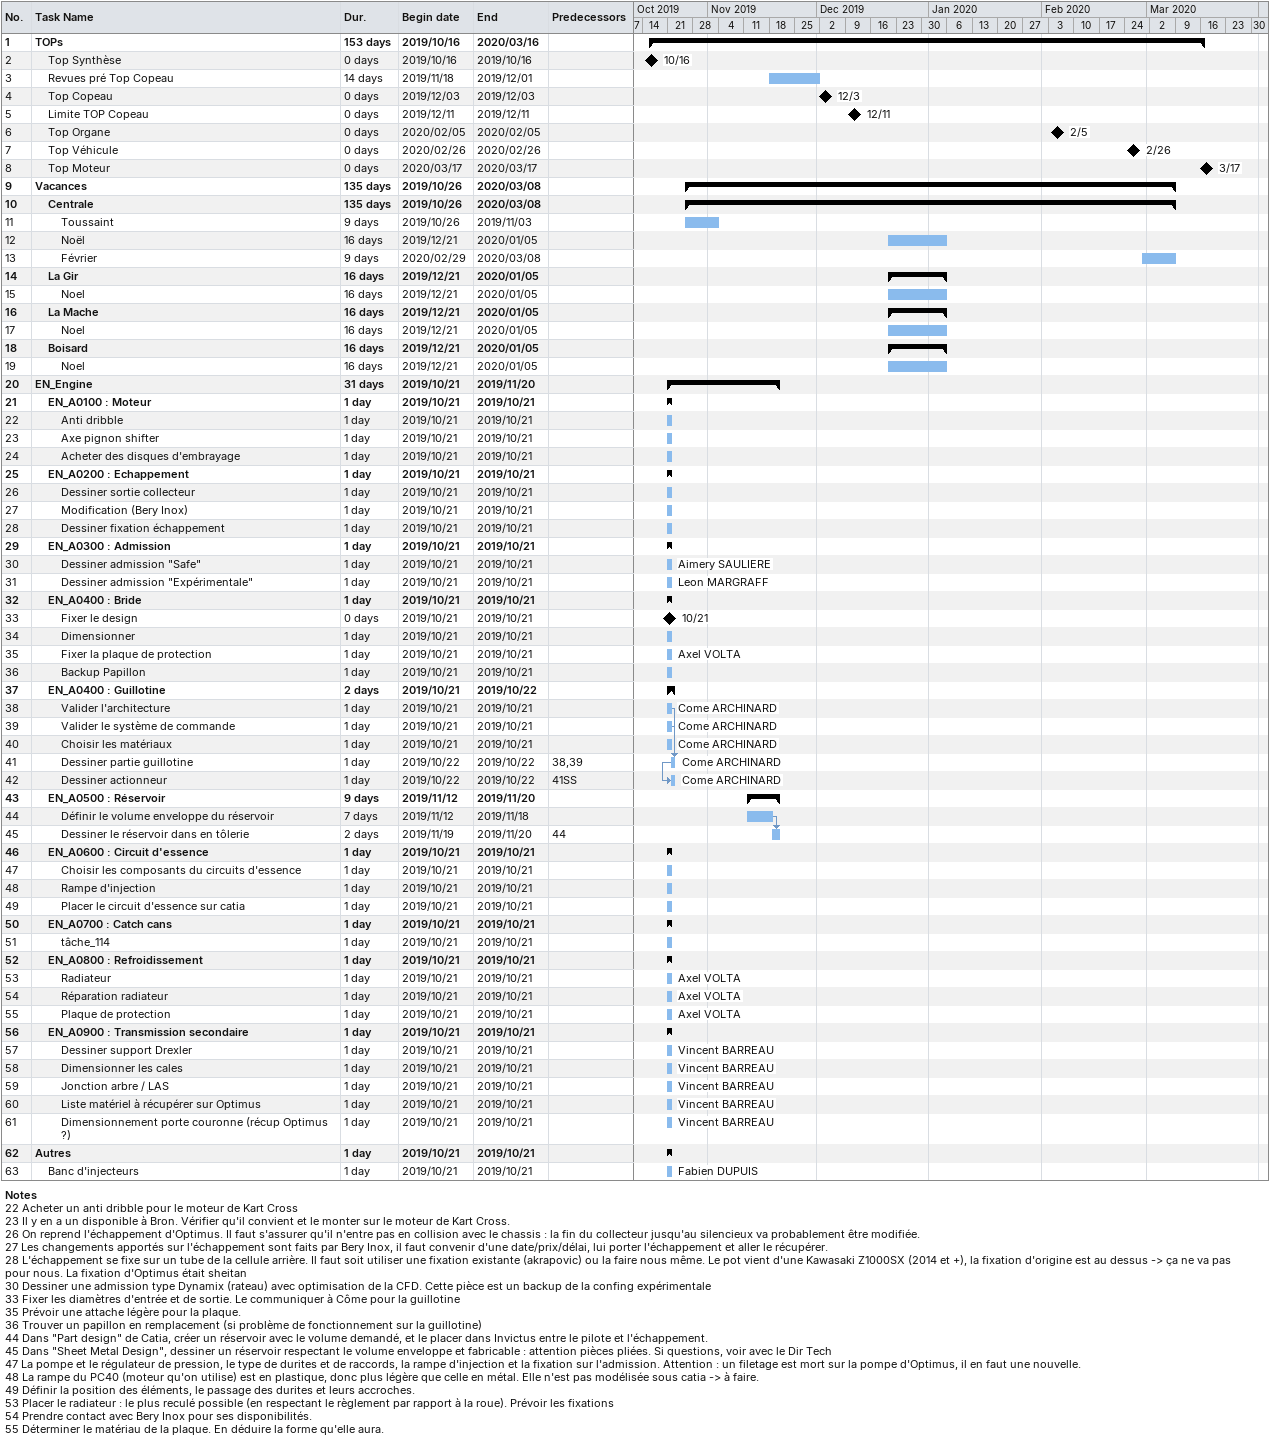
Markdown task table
| ID | Level | Task | Duration | Start | Finish | Predecessors | Resources |
|---|---|---|---|---|---|---|---|
| 1 | 1 | **TOPs** | 153d | 2019-10-16 | 2020-03-16 |  |  |
| 2 | 2 | Top Synthèse | 0d | 2019-10-16 | 2019-10-16 |  |  |
| 3 | 2 | Revues pré Top Copeau | 14d | 2019-11-18 | 2019-12-01 |  |  |
| 4 | 2 | Top Copeau | 0d | 2019-12-03 | 2019-12-03 |  |  |
| 5 | 2 | Limite TOP Copeau | 0d | 2019-12-11 | 2019-12-11 |  |  |
| 6 | 2 | Top Organe | 0d | 2020-02-05 | 2020-02-05 |  |  |
| 7 | 2 | Top Véhicule | 0d | 2020-02-26 | 2020-02-26 |  |  |
| 8 | 2 | Top Moteur | 0d | 2020-03-17 | 2020-03-17 |  |  |
| 9 | 1 | **Vacances** | 135d | 2019-10-26 | 2020-03-08 |  |  |
| 10 | 2 | **Centrale** | 135d | 2019-10-26 | 2020-03-08 |  |  |
| 11 | 3 | Toussaint | 9d | 2019-10-26 | 2019-11-03 |  |  |
| 12 | 3 | Noël | 16d | 2019-12-21 | 2020-01-05 |  |  |
| 13 | 3 | Février | 9d | 2020-02-29 | 2020-03-08 |  |  |
| 14 | 2 | **La Gir** | 16d | 2019-12-21 | 2020-01-05 |  |  |
| 15 | 3 | Noel | 16d | 2019-12-21 | 2020-01-05 |  |  |
| 16 | 2 | **La Mache** | 16d | 2019-12-21 | 2020-01-05 |  |  |
| 17 | 3 | Noel | 16d | 2019-12-21 | 2020-01-05 |  |  |
| 18 | 2 | **Boisard** | 16d | 2019-12-21 | 2020-01-05 |  |  |
| 19 | 3 | Noel | 16d | 2019-12-21 | 2020-01-05 |  |  |
| 20 | 1 | **EN_Engine** | 31d | 2019-10-21 | 2019-11-20 |  |  |
| 21 | 2 | **EN_A0100 : Moteur** | 1d | 2019-10-21 | 2019-10-21 |  |  |
| 22 | 3 | Anti dribble | 1d | 2019-10-21 | 2019-10-21 |  |  |
| 23 | 3 | Axe pignon shifter | 1d | 2019-10-21 | 2019-10-21 |  |  |
| 24 | 3 | Acheter des disques d'embrayage | 1d | 2019-10-21 | 2019-10-21 |  |  |
| 25 | 2 | **EN_A0200 : Echappement** | 1d | 2019-10-21 | 2019-10-21 |  |  |
| 26 | 3 | Dessiner sortie collecteur | 1d | 2019-10-21 | 2019-10-21 |  |  |
| 27 | 3 | Modification (Bery Inox) | 1d | 2019-10-21 | 2019-10-21 |  |  |
| 28 | 3 | Dessiner fixation échappement | 1d | 2019-10-21 | 2019-10-21 |  |  |
| 29 | 2 | **EN_A0300 : Admission** | 1d | 2019-10-21 | 2019-10-21 |  |  |
| 30 | 3 | Dessiner admission "Safe" | 1d | 2019-10-21 | 2019-10-21 |  | Aimery SAULIERE |
| 31 | 3 | Dessiner admission "Expérimentale" | 1d | 2019-10-21 | 2019-10-21 |  | Leon MARGRAFF |
| 32 | 2 | **EN_A0400 : Bride** | 1d | 2019-10-21 | 2019-10-21 |  |  |
| 33 | 3 | Fixer le design | 0d | 2019-10-21 | 2019-10-21 |  |  |
| 34 | 3 | Dimensionner | 1d | 2019-10-21 | 2019-10-21 |  |  |
| 35 | 3 | Fixer la plaque de protection | 1d | 2019-10-21 | 2019-10-21 |  | Axel VOLTA |
| 36 | 3 | Backup Papillon | 1d | 2019-10-21 | 2019-10-21 |  |  |
| 37 | 2 | **EN_A0400 : Guillotine** | 2d | 2019-10-21 | 2019-10-22 |  |  |
| 38 | 3 | Valider l'architecture | 1d | 2019-10-21 | 2019-10-21 |  | Come ARCHINARD |
| 39 | 3 | Valider le système de commande | 1d | 2019-10-21 | 2019-10-21 |  | Come ARCHINARD |
| 40 | 3 | Choisir les matériaux | 1d | 2019-10-21 | 2019-10-21 |  | Come ARCHINARD |
| 41 | 3 | Dessiner partie guillotine | 1d | 2019-10-22 | 2019-10-22 | 38, 39 | Come ARCHINARD |
| 42 | 3 | Dessiner actionneur | 1d | 2019-10-22 | 2019-10-22 | 41SS | Come ARCHINARD |
| 43 | 2 | **EN_A0500 : Réservoir** | 9d | 2019-11-12 | 2019-11-20 |  |  |
| 44 | 3 | Définir le volume enveloppe du réservoir | 7d | 2019-11-12 | 2019-11-18 |  |  |
| 45 | 3 | Dessiner le réservoir dans en tôlerie | 2d | 2019-11-19 | 2019-11-20 | 44 |  |
| 46 | 2 | **EN_A0600 : Circuit d'essence** | 1d | 2019-10-21 | 2019-10-21 |  |  |
| 47 | 3 | Choisir les composants du circuits d'essence | 1d | 2019-10-21 | 2019-10-21 |  |  |
| 48 | 3 | Rampe d'injection | 1d | 2019-10-21 | 2019-10-21 |  |  |
| 49 | 3 | Placer le circuit d'essence sur catia | 1d | 2019-10-21 | 2019-10-21 |  |  |
| 50 | 2 | **EN_A0700 : Catch cans** | 1d | 2019-10-21 | 2019-10-21 |  |  |
| 51 | 3 | tâche_114 | 1d | 2019-10-21 | 2019-10-21 |  |  |
| 52 | 2 | **EN_A0800 : Refroidissement** | 1d | 2019-10-21 | 2019-10-21 |  |  |
| 53 | 3 | Radiateur | 1d | 2019-10-21 | 2019-10-21 |  | Axel VOLTA |
| 54 | 3 | Réparation radiateur | 1d | 2019-10-21 | 2019-10-21 |  | Axel VOLTA |
| 55 | 3 | Plaque de protection | 1d | 2019-10-21 | 2019-10-21 |  | Axel VOLTA |
| 56 | 2 | **EN_A0900 : Transmission secondaire** | 1d | 2019-10-21 | 2019-10-21 |  |  |
| 57 | 3 | Dessiner support Drexler | 1d | 2019-10-21 | 2019-10-21 |  | Vincent BARREAU |
| 58 | 3 | Dimensionner les cales | 1d | 2019-10-21 | 2019-10-21 |  | Vincent BARREAU |
| 59 | 3 | Jonction arbre / LAS | 1d | 2019-10-21 | 2019-10-21 |  | Vincent BARREAU |
| 60 | 3 | Liste matériel à récupérer sur Optimus | 1d | 2019-10-21 | 2019-10-21 |  | Vincent BARREAU |
| 61 | 3 | Dimensionnement porte couronne (récup Optimus ?) | 1d | 2019-10-21 | 2019-10-21 |  | Vincent BARREAU |
| 62 | 1 | **Autres** | 1d | 2019-10-21 | 2019-10-21 |  |  |
| 63 | 2 | Banc d'injecteurs | 1d | 2019-10-21 | 2019-10-21 |  | Fabien DUPUIS |

Notes
- 22: Acheter un anti dribble pour le moteur de Kart Cross
- 23: Il y en a un disponible à Bron. Vérifier qu'il convient et le monter sur le moteur de Kart Cross.
- 26: On reprend l'échappement d'Optimus. Il faut s'assurer qu'il n'entre pas en collision avec le chassis : la fin du collecteur jusqu'au silencieux va probablement être modifiée.
- 27: Les changements apportés sur l'échappement sont faits par Bery Inox, il faut convenir d'une date/prix/délai, lui porter l'échappement et aller le récupérer.
- 28: L'échappement se fixe sur un tube de la cellule arrière. Il faut soit utiliser une fixation existante (akrapovic) ou la faire nous même. Le pot vient d'une Kawasaki Z1000SX (2014 et +), la fixation d'origine est au dessus -> ça ne va pas pour nous. La fixation d'Optimus était sheitan
- 30: Dessiner une admission type Dynamix (rateau) avec optimisation de la CFD. Cette pièce est un backup de la confing expérimentale
- 33: Fixer les diamètres d'entrée et de sortie. Le communiquer à Côme pour la guillotine
- 35: Prévoir une attache légère pour la plaque.
- 36: Trouver un papillon en remplacement (si problème de fonctionnement sur la guillotine)
- 44: Dans "Part design" de Catia, créer un réservoir avec le volume demandé, et le placer dans Invictus entre le pilote et l'échappement.
- 45: Dans "Sheet Metal Design", dessiner un réservoir respectant le volume enveloppe et fabricable : attention pièces pliées. Si questions, voir avec le Dir Tech
- 47: La pompe et le régulateur de pression, le type de durites et de raccords, la rampe d'injection et la fixation sur l'admission. Attention : un filetage est mort sur la pompe d'Optimus, il en faut une nouvelle.
- 48: La rampe du PC40 (moteur qu'on utilise) est en plastique, donc plus légère que celle en métal. Elle n'est pas modélisée sous catia -> à faire.
- 49: Définir la position des éléments, le passage des durites et leurs accroches.
- 53: Placer le radiateur : le plus reculé possible (en respectant le règlement par rapport à la roue). Prévoir les fixations
- 54: Prendre contact avec Bery Inox pour ses disponibilités.
- 55: Déterminer le matériau de la plaque. En déduire la forme qu'elle aura.
